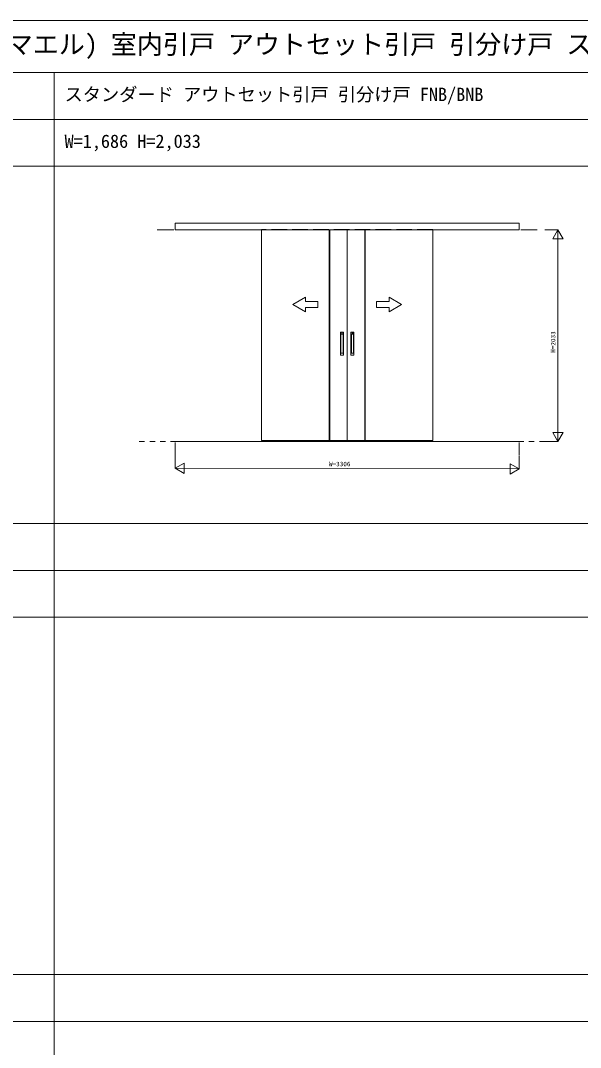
# Model space of a CAD drawing. Units: millimetres, scale not verified. Extents: x -14341 to 14341, y -10000 to 10000.
# Drawn here: x -8963 to -3586, y 130 to 10000 of the extents above; entities that cross this region are included whole.
import ezdxf
from ezdxf.enums import TextEntityAlignment as Align

# ---------------------------------------------------------------- set-up
doc = ezdxf.new("R2010")
doc.units = ezdxf.units.MM
doc.header["$LTSCALE"] = 50
for name, pattern in [('USER1', [13, 10, -1, 1, -1]), ('USER2', [15, 10, -1, 1, -1, 1, -1]), ('USER3', [4, 3, -1]), ('USER4', [2, 1, -1])]:
    doc.linetypes.add(name, pattern=pattern)
doc.layers.add('0-0_0', color=7, linetype='Continuous')
for name, color, linetype, lineweight in [('0-1_YKK_F1', 7, 'Continuous', 18), ('0-2_YKK_A1', 4, 'Continuous', 18), ('0-3_YKK_N1', 2, 'Continuous', 18)]:
    doc.layers.add(name, color=color, linetype=linetype, lineweight=lineweight)
doc.styles.add('ＭＳ ゴシック', font='')
doc.styles.get('ＭＳ ゴシック').set_extended_font_data('MS Gothic')

msp = doc.modelspace()

# ---------------------------------------------------------------- linework, layer by layer
at = {"layer": '0-1_YKK_F1'}
for p, q in [((-14340.51, 10000), (14340.51, 10000)), ((-14340.51, 9500), (14159.49, 9500)), ((-8640.51, -10000), (-8640.51, 9500)), ((-14340.51, 9050), (14159.49, 9050)), ((-14340.51, 8600), (14159.49, 8600)), ((-14340.51, 5165), (14159.49, 5165)), ((-14340.51, 4715), (14159.49, 4715)), ((-14340.51, 4265), (14159.49, 4265)), ((-14340.51, 830), (14159.49, 830)), ((-14340.51, 380), (14159.49, 380))]:
    msp.add_line(p, q, dxfattribs=at)
at = {"layer": '0-2_YKK_A1'}
for p, q in [((-7478.86, 7988.5), (-7478.86, 8053.5)), ((-7478.86, 7988.5), (-7478.86, 8053.5)), ((-4172.86, 8053.5), (-7478.86, 8053.5)), ((-4172.86, 7988.5), (-4172.86, 8053.5)), ((-4172.86, 7988.5), (-4172.86, 8053.5)), ((-7491.95, 7988.5), (-7650.2, 7988.5)), ((-7491.95, 7988.5), (-7650.2, 7988.5)), ((-7478.86, 7988.5), (-5790.86, 7988.5)), ((-7478.86, 7988.5), (-5790.86, 7988.5)), ((-6647.86, 7992.5), (-6647.86, 5974.5)), ((-6647.86, 5964.5), (-6647.86, 7992.5)), ((-6639.86, 7992.5), (-6624.86, 7992.5)), ((-5997.86, 7992.5), (-5997.86, 5964.5)), ((-5993.86, 7992.5), (-5993.86, 5964.5)), ((-4172.86, 7988.5), (-5860.86, 7988.5)), ((-4172.86, 7988.5), (-5860.86, 7988.5)), ((-5825.86, 5964.5), (-5825.86, 7992.5)), ((-5657.86, 7992.5), (-5657.86, 5964.5)), ((-5653.86, 7992.5), (-5653.86, 5964.5)), ((-5011.86, 7992.5), (-5026.86, 7992.5)), ((-5003.86, 5964.5), (-5003.86, 7992.5)), ((-4159.78, 7988.5), (-4001.53, 7988.5)), ((-4159.78, 7988.5), (-4001.53, 7988.5)), ((-6347.86, 7270.86), (-6227.86, 7340.15)), ((-6347.86, 7270.86), (-6227.86, 7340.15)), ((-6227.86, 7300.86), (-6227.86, 7340.15)), ((-6227.86, 7300.86), (-6227.86, 7340.15)), ((-5303.86, 7270.86), (-5423.86, 7340.15)), ((-5423.86, 7300.86), (-5423.86, 7340.15)), ((-5303.86, 7270.86), (-5423.86, 7340.15)), ((-5423.86, 7300.86), (-5423.86, 7340.15)), ((-6347.86, 7270.86), (-6227.86, 7201.58)), ((-6347.86, 7270.86), (-6227.86, 7201.58)), ((-6227.86, 7300.86), (-6107.86, 7300.86)), ((-6227.86, 7300.86), (-6107.86, 7300.86)), ((-6227.86, 7201.58), (-6227.86, 7240.86)), ((-6107.86, 7240.86), (-6227.86, 7240.86)), ((-6227.86, 7201.58), (-6227.86, 7240.86)), ((-6107.86, 7240.86), (-6227.86, 7240.86)), ((-6107.86, 7300.86), (-6107.86, 7240.86)), ((-6107.86, 7300.86), (-6107.86, 7240.86)), ((-5543.86, 7300.86), (-5543.86, 7240.86)), ((-5423.86, 7300.86), (-5543.86, 7300.86)), ((-5543.86, 7300.86), (-5543.86, 7240.86)), ((-5423.86, 7300.86), (-5543.86, 7300.86)), ((-5543.86, 7240.86), (-5423.86, 7240.86)), ((-5543.86, 7240.86), (-5423.86, 7240.86)), ((-5303.86, 7270.86), (-5423.86, 7201.58)), ((-5303.86, 7270.86), (-5423.86, 7201.58)), ((-5423.86, 7201.58), (-5423.86, 7240.86)), ((-5423.86, 7201.58), (-5423.86, 7240.86)), ((-5890.86, 7003.5), (-5890.86, 6785.5)), ((-5861.86, 7004.5), (-5889.86, 7004.5)), ((-5885.86, 6983.5), (-5885.86, 6805.5)), ((-5866.86, 6984.5), (-5884.86, 6984.5)), ((-5878.56, 6995.73), (-5878.56, 6996.53)), ((-5878.07, 6995.73), (-5878.56, 6995.73)), ((-5878.2, 6996.89), (-5878.07, 6996.89)), ((-5878.07, 6996.42), (-5878.07, 6995.73)), ((-5877.48, 6996.45), (-5878.03, 6996.45)), ((-5877.48, 6996.89), (-5878.02, 6997.69)), ((-5876.16, 6995.43), (-5877.97, 6995.43)), ((-5877.97, 6993.2), (-5877.12, 6993.2)), ((-5877.72, 6994.79), (-5876.94, 6994.79)), ((-5877.72, 6993.86), (-5877.12, 6993.86)), ((-5877.48, 6997.69), (-5877.48, 6996.89)), ((-5876.97, 6997.69), (-5877.48, 6997.69)), ((-5877.48, 6996.45), (-5877.48, 6995.73)), ((-5876.97, 6995.73), (-5877.48, 6995.73)), ((-5877.12, 6993.86), (-5877.12, 6993.2)), ((-5876.97, 6997.69), (-5876.97, 6995.73)), ((-5876.2, 6997.69), (-5876.79, 6997.69)), ((-5876.79, 6997.69), (-5876.25, 6996.89)), ((-5876.73, 6995.73), (-5876.73, 6996.53)), ((-5876.24, 6995.73), (-5876.73, 6995.73)), ((-5876.38, 6996.89), (-5876.25, 6996.89)), ((-5876.24, 6996.42), (-5876.24, 6995.73)), ((-5875.66, 6996.89), (-5876.2, 6997.69)), ((-5875.66, 6996.45), (-5876.2, 6996.45)), ((-5876.16, 6992.41), (-5876.16, 6995.43)), ((-5875.83, 6992.41), (-5875.83, 6994.74)), ((-5875.83, 6992.41), (-5873.82, 6992.41)), ((-5875.15, 6997.69), (-5875.66, 6997.69)), ((-5875.66, 6997.69), (-5875.66, 6996.89)), ((-5875.66, 6996.45), (-5875.66, 6995.73)), ((-5875.15, 6995.73), (-5875.66, 6995.73)), ((-5875.15, 6997.69), (-5875.15, 6995.73)), ((-5874.59, 6997.69), (-5875.13, 6997.69)), ((-5875.13, 6997.69), (-5874.39, 6996.42)), ((-5875.04, 6994.64), (-5875.04, 6993.08)), ((-5874.2, 6993.08), (-5875.04, 6993.08)), ((-5874.86, 6994.82), (-5874.29, 6994.82)), ((-5874.83, 6993.62), (-5874.83, 6994.22)), ((-5874.59, 6997.69), (-5874.12, 6996.9)), ((-5874.39, 6995.73), (-5874.39, 6996.42)), ((-5873.86, 6995.73), (-5874.39, 6995.73)), ((-5873.66, 6997.69), (-5874.12, 6996.9)), ((-5874.05, 6994.58), (-5874.05, 6994.52)), ((-5873.29, 6994.52), (-5874.05, 6994.52)), ((-5873.96, 6993.38), (-5873.96, 6993.32)), ((-5873.11, 6997.69), (-5873.86, 6996.42)), ((-5873.86, 6995.73), (-5873.86, 6996.42)), ((-5873.11, 6997.69), (-5873.66, 6997.69)), ((-5873.29, 6994.81), (-5873.29, 6994.52)), ((-5865.86, 6983.5), (-5865.86, 6805.5)), ((-5860.86, 7003.5), (-5860.86, 6785.5)), ((-5790.86, 7003.5), (-5790.86, 6785.5)), ((-5789.86, 7004.5), (-5761.86, 7004.5)), ((-5785.86, 6983.5), (-5785.86, 6805.5)), ((-5784.86, 6984.5), (-5766.86, 6984.5)), ((-5778.61, 6997.69), (-5777.87, 6996.42)), ((-5778.61, 6997.69), (-5778.07, 6997.69)), ((-5778.43, 6994.81), (-5778.43, 6994.52)), ((-5778.43, 6994.52), (-5777.68, 6994.52)), ((-5778.07, 6997.69), (-5777.6, 6996.9)), ((-5775.9, 6992.41), (-5777.91, 6992.41)), ((-5777.87, 6995.73), (-5777.87, 6996.42)), ((-5777.87, 6995.73), (-5777.34, 6995.73)), ((-5777.77, 6993.38), (-5777.77, 6993.32)), ((-5777.68, 6994.58), (-5777.68, 6994.52)), ((-5777.14, 6997.69), (-5777.6, 6996.9)), ((-5777.53, 6993.08), (-5776.69, 6993.08)), ((-5776.87, 6994.82), (-5777.44, 6994.82)), ((-5776.59, 6997.69), (-5777.34, 6996.42)), ((-5777.34, 6995.73), (-5777.34, 6996.42)), ((-5777.14, 6997.69), (-5776.59, 6997.69)), ((-5776.9, 6993.62), (-5776.9, 6994.22)), ((-5776.69, 6994.64), (-5776.69, 6993.08)), ((-5776.58, 6997.69), (-5776.58, 6995.73)), ((-5776.58, 6997.69), (-5776.07, 6997.69)), ((-5776.58, 6995.73), (-5776.07, 6995.73)), ((-5776.07, 6997.69), (-5776.07, 6996.89)), ((-5776.07, 6996.89), (-5775.53, 6997.69)), ((-5776.07, 6996.45), (-5775.52, 6996.45)), ((-5776.07, 6996.45), (-5776.07, 6995.73)), ((-5775.9, 6992.41), (-5775.9, 6994.74)), ((-5775.57, 6992.41), (-5775.57, 6995.43)), ((-5775.57, 6995.43), (-5773.75, 6995.43)), ((-5775.53, 6997.69), (-5774.93, 6997.69)), ((-5774.93, 6997.69), (-5775.48, 6996.89)), ((-5775.35, 6996.89), (-5775.48, 6996.89)), ((-5775.48, 6996.42), (-5775.48, 6995.73)), ((-5775.48, 6995.73), (-5774.99, 6995.73)), ((-5774.99, 6995.73), (-5774.99, 6996.53)), ((-5774.01, 6994.79), (-5774.79, 6994.79)), ((-5774.76, 6997.69), (-5774.25, 6997.69)), ((-5774.76, 6997.69), (-5774.76, 6995.73)), ((-5774.76, 6995.73), (-5774.25, 6995.73)), ((-5774.6, 6993.86), (-5774.6, 6993.2)), ((-5774.01, 6993.86), (-5774.6, 6993.86)), ((-5773.75, 6993.2), (-5774.6, 6993.2)), ((-5774.25, 6996.89), (-5773.7, 6997.69)), ((-5774.25, 6997.69), (-5774.25, 6996.89)), ((-5774.25, 6996.45), (-5773.7, 6996.45)), ((-5774.25, 6996.45), (-5774.25, 6995.73)), ((-5773.52, 6996.89), (-5773.66, 6996.89)), ((-5773.66, 6996.42), (-5773.66, 6995.73)), ((-5773.66, 6995.73), (-5773.17, 6995.73)), ((-5773.17, 6995.73), (-5773.17, 6996.53)), ((-5765.86, 6983.5), (-5765.86, 6805.5)), ((-5760.86, 7003.5), (-5760.86, 6785.5)), ((-5861.86, 6784.5), (-5889.86, 6784.5)), ((-5866.86, 6804.5), (-5884.86, 6804.5)), ((-5789.86, 6784.5), (-5761.86, 6784.5)), ((-5784.86, 6804.5), (-5766.86, 6804.5)), ((-5825.86, 5955.5), (-7481.36, 5955.5)), ((-5825.86, 5955.5), (-7481.36, 5955.5)), ((-7478.86, 5944.92), (-7478.86, 5821.67)), ((-7478.86, 5944.92), (-7478.86, 5821.67)), ((-5840.86, 5964.5), (-6647.86, 5964.5)), ((-6647.86, 5964.5), (-5840.86, 5964.5)), ((-5840.86, 5964.5), (-5826.16, 5964.5)), ((-5825.86, 5964.5), (-5840.86, 5964.5)), ((-5825.86, 5964.5), (-5810.86, 5964.5)), ((-5825.86, 5955.5), (-4170.36, 5955.5)), ((-5825.86, 5955.5), (-4170.36, 5955.5)), ((-5810.86, 5964.5), (-5825.56, 5964.5)), ((-5810.86, 5964.5), (-5003.86, 5964.5)), ((-5003.86, 5964.5), (-5810.86, 5964.5)), ((-4172.86, 5944.92), (-4172.86, 5821.67)), ((-4172.86, 5944.92), (-4172.86, 5821.67))]:
    msp.add_line(p, q, dxfattribs=at)
at = {"layer": '0-2_YKK_A1', "linetype": 'USER3'}
msp.add_line((-5003.86, 7992.5), (-6647.86, 7992.5), dxfattribs=at)
at = {"layer": '0-2_YKK_A1', "linetype": 'USER4'}
for p, q in [((-5878.61, 6992.3), (-5878.61, 6997.8)), ((-5878.61, 6997.8), (-5873.11, 6997.8)), ((-5873.11, 6992.3), (-5878.61, 6992.3)), ((-5873.11, 6997.8), (-5873.11, 6992.3)), ((-5778.61, 6997.8), (-5778.61, 6992.3)), ((-5773.11, 6997.8), (-5778.61, 6997.8)), ((-5778.61, 6992.3), (-5773.11, 6992.3)), ((-5773.11, 6992.3), (-5773.11, 6997.8))]:
    msp.add_line(p, q, dxfattribs=at)
at = {"layer": '0-2_YKK_A1', "linetype": 'USER1'}
msp.add_line((-5761.18, 6894.5), (-5760.86, 6894.5), dxfattribs=at)
at = {"layer": '0-2_YKK_A1', "linetype": 'USER2'}
for p, q in [((-5521.71, 5955.5), (-7822.42, 5955.5)), ((-5521.71, 5955.5), (-7822.42, 5955.5)), ((-6130.02, 5955.5), (-3829.31, 5955.5)), ((-6130.02, 5955.5), (-3829.31, 5955.5))]:
    msp.add_line(p, q, dxfattribs=at)
at = {"layer": '0-2_YKK_A1'}
for points in [[(-5878.02, 6997.69), (-5878.62, 6997.69), (-5878.07, 6996.89)], [(-5876.16, 6992.41), (-5876.94, 6992.41), (-5876.94, 6994.79)], [(-5775.57, 6992.41), (-5774.79, 6992.41), (-5774.79, 6994.79)], [(-5773.7, 6997.69), (-5773.11, 6997.69), (-5773.66, 6996.89)]]:
    msp.add_lwpolyline(points, dxfattribs=at)
for centre, radius, start, end in [((-5889.86, 7003.5), 1, 90, 180), ((-5884.86, 6983.5), 1, 90, 180), ((-5873.84, 6994.31), 4.83, 173.75987, 186.24013), ((-5877.97, 6994.76), 0.664, 90, 173.75987), ((-5877.97, 6993.86), 0.664, 186.24013, 270), ((-5878.2, 6996.53), 0.353, 90, 180), ((-5878.03, 6996.42), 0.039, 90, 180), ((-5873.84, 6994.31), 4.1, 175.99937, 183.55551), ((-5877.72, 6994.58), 0.211, 90, 175.99937), ((-5877.72, 6994.07), 0.211, 183.55551, 270), ((-5876.38, 6996.53), 0.353, 90, 180), ((-5876.2, 6996.42), 0.039, 90, 180), ((-5875.13, 6994.74), 0.694, 103.82716, 180), ((-5874.56, 6992.41), 3.09, 74.53399, 103.82716), ((-5874.86, 6994.64), 0.181, 90, 180), ((-5874.35, 6990.38), 3.88, 82.39589, 97.15267), ((-5874.5, 6991.81), 1.84, 79.12428, 100.38886), ((-5874.29, 6994.58), 0.241, 0, 90), ((-5874.2, 6993.32), 0.241, 270, 0), ((-5874.2, 6993.38), 0.241, 0, 79.12428), ((-5873.92, 6993.56), 0.664, 26.61346, 82.39589), ((-5873.82, 6992.89), 0.483, 270, 324.31467), ((-5873.9, 6994.81), 0.603, 0, 74.53399), ((-5874.41, 6993.32), 1.21, 324.31467, 26.61346), ((-5866.86, 6983.5), 1, 0, 90), ((-5861.86, 7003.5), 1, 0, 90), ((-5789.86, 7003.5), 1, 90, 180), ((-5784.86, 6983.5), 1, 90, 180), ((-5777.32, 6993.32), 1.21, 153.38654, 215.68533), ((-5777.83, 6994.81), 0.603, 105.46601, 180), ((-5777.8, 6993.56), 0.664, 97.60411, 153.38654), ((-5777.91, 6992.89), 0.483, 215.68533, 270), ((-5777.17, 6992.41), 3.09, 76.17284, 105.46601), ((-5777.38, 6990.38), 3.88, 82.84733, 97.60411), ((-5777.53, 6993.38), 0.241, 100.87572, 180), ((-5777.53, 6993.32), 0.241, 180, 270), ((-5777.44, 6994.58), 0.241, 90, 180), ((-5777.23, 6991.81), 1.84, 79.61114, 100.87572), ((-5776.87, 6994.64), 0.181, 0, 90), ((-5776.59, 6994.74), 0.694, 0, 76.17284), ((-5775.52, 6996.42), 0.039, 0, 90), ((-5775.35, 6996.53), 0.353, 0, 90), ((-5774.01, 6994.58), 0.211, 4.00063, 90), ((-5774.01, 6994.07), 0.211, 270, 356.44449), ((-5777.89, 6994.31), 4.1, 356.44449, 4.00063), ((-5773.75, 6994.76), 0.664, 6.24013, 90), ((-5773.75, 6993.86), 0.664, 270, 353.75987), ((-5773.7, 6996.42), 0.039, 0, 90), ((-5773.52, 6996.53), 0.353, 0, 90), ((-5777.89, 6994.31), 4.83, 353.75987, 6.24013), ((-5766.86, 6983.5), 1, 0, 90), ((-5761.86, 7003.5), 1, 0, 90), ((-5889.86, 6785.5), 1, 180, 270), ((-5884.86, 6805.5), 1, 180, 270), ((-5866.86, 6805.5), 1, 270, 0), ((-5861.86, 6785.5), 1, 270, 0), ((-5789.86, 6785.5), 1, 180, 270), ((-5784.86, 6805.5), 1, 180, 270), ((-5766.86, 6805.5), 1, 270, 0), ((-5761.86, 6785.5), 1, 270, 0)]:
    msp.add_arc(centre, radius, start, end, dxfattribs=at)
at = {"layer": '0-3_YKK_N1'}
for p, q in [((-3926.53, 7988.5), (-3801.53, 7988.5)), ((-3851.53, 7901.9), (-3751.53, 7901.9)), ((-3801.53, 7988.5), (-3801.53, 5955.5)), ((-3851.53, 6042.1), (-3751.53, 6042.1)), ((-3926.53, 5955.5), (-3801.53, 5955.5)), ((-7478.86, 5696.67), (-7392.26, 5746.67)), ((-7392.26, 5746.67), (-7392.26, 5646.67)), ((-4259.47, 5740.67), (-4172.86, 5690.67)), ((-4172.86, 5815.67), (-4172.86, 5690.67)), ((-7478.86, 5696.67), (-7392.26, 5646.67))]:
    msp.add_line(p, q, dxfattribs=at)
for points in [[(-3851.53, 7901.9), (-3801.53, 7988.5), (-3751.53, 7901.9)], [(-3851.53, 6042.1), (-3801.53, 5955.5), (-3751.53, 6042.1)], [(-7478.86, 5821.67), (-7478.86, 5696.67), (-4172.86, 5690.67)], [(-4259.47, 5740.67), (-4259.47, 5640.67), (-4172.86, 5690.67)]]:
    msp.add_lwpolyline(points, dxfattribs=at)

# ---------------------------------------------------------------- texts
at = {"layer": '0-0_0', "style": 'ＭＳ ゴシック'}
for s, height, p in [('BWECW01  木質インテリア建材 Smayell(スマエル) 室内引戸 アウトセット引戸 引分け戸 スタンダード 呼称幅(W)330 意匠図', 183.3, (-13840.51, 9625)), ('スタンダード アウトセット引戸 引分け戸 FNB/BNB', 128.3, (-8540.51, 9187.5)), ('W=1,686 H=2,033', 128.3, (-8540.51, 8737.5))]:
    msp.add_text(s, height=height, dxfattribs=at).set_placement(p, align=Align.BOTTOM_LEFT)
at = {"layer": '0-3_YKK_N1', "color": 7, "style": 'ＭＳ ゴシック'}
msp.add_text('H=2033', height=43.99, rotation=90, dxfattribs=at).set_placement((-3813.53, 6807), align=Align.BOTTOM_LEFT)
msp.add_text('W=3306', height=43.99, dxfattribs=at).set_placement((-6000.86, 5702.67), align=Align.BOTTOM_LEFT)

doc.saveas('drawing.dxf')
